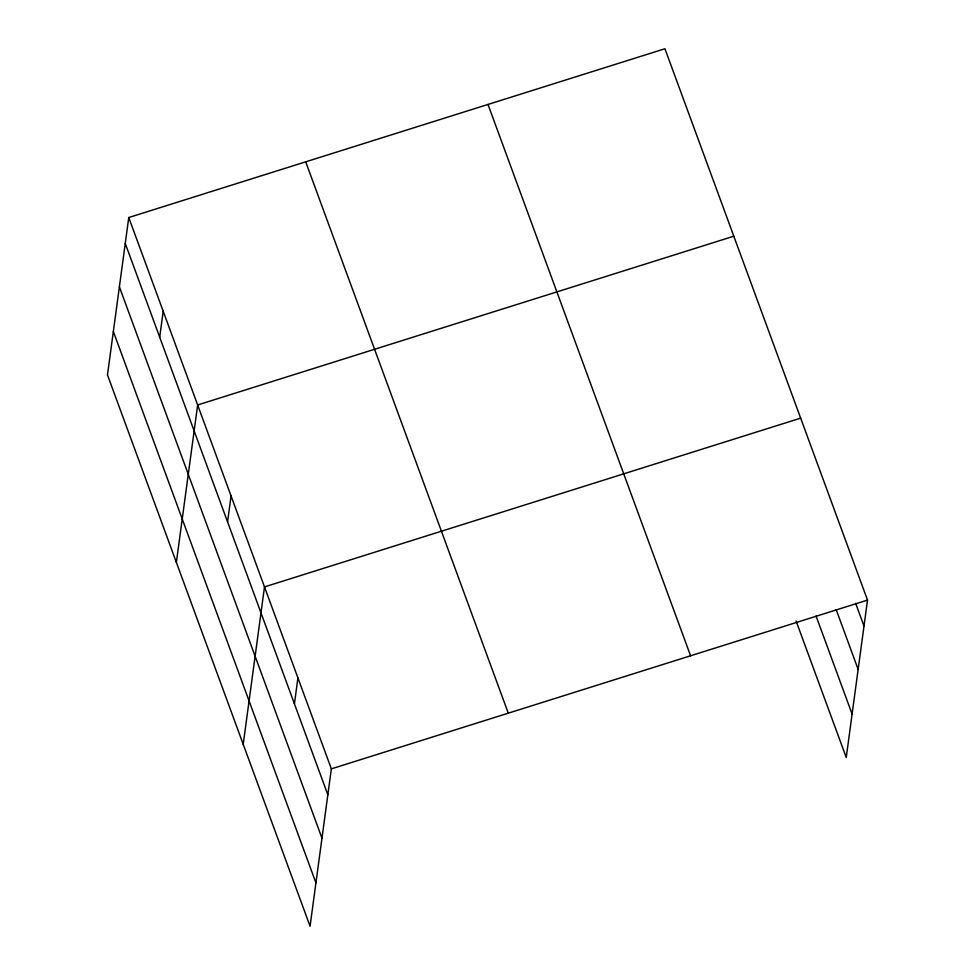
<?xml version="1.0" encoding="UTF-8"?>
<svg xmlns="http://www.w3.org/2000/svg" width="975" height="975" viewBox="0 0 975 975"><rect width="100%" height="100%" fill="white"/><g stroke="black" fill="none" stroke-linecap="round" stroke-linejoin="round"><path stroke-width="1.46" d="M128.761 217.522L107.482 374.912L310.062 926.25L331.354 768.861L128.761 217.522L664.938 48.75L867.518 600.088L846.239 757.477L796.1 621.026M159.693 337.204L163.203 311.244M176.365 562.368L197.645 404.978L733.809 236.206M227.565 521.893L231.075 495.946M243.214 744.315L264.493 586.913L800.658 418.141M294.413 703.84L297.923 677.893M331.354 768.861L867.518 600.088M855.648 603.293L864.008 626.035M836.209 609.716L858.146 669.411M816.063 616.029L852.101 714.102M488 104.447L690.58 655.785M305.699 161.826L508.28 713.164M125.263 243.47L327.844 794.808M119.389 286.845L321.969 838.183M113.356 331.537L315.937 882.875"/></g></svg>
